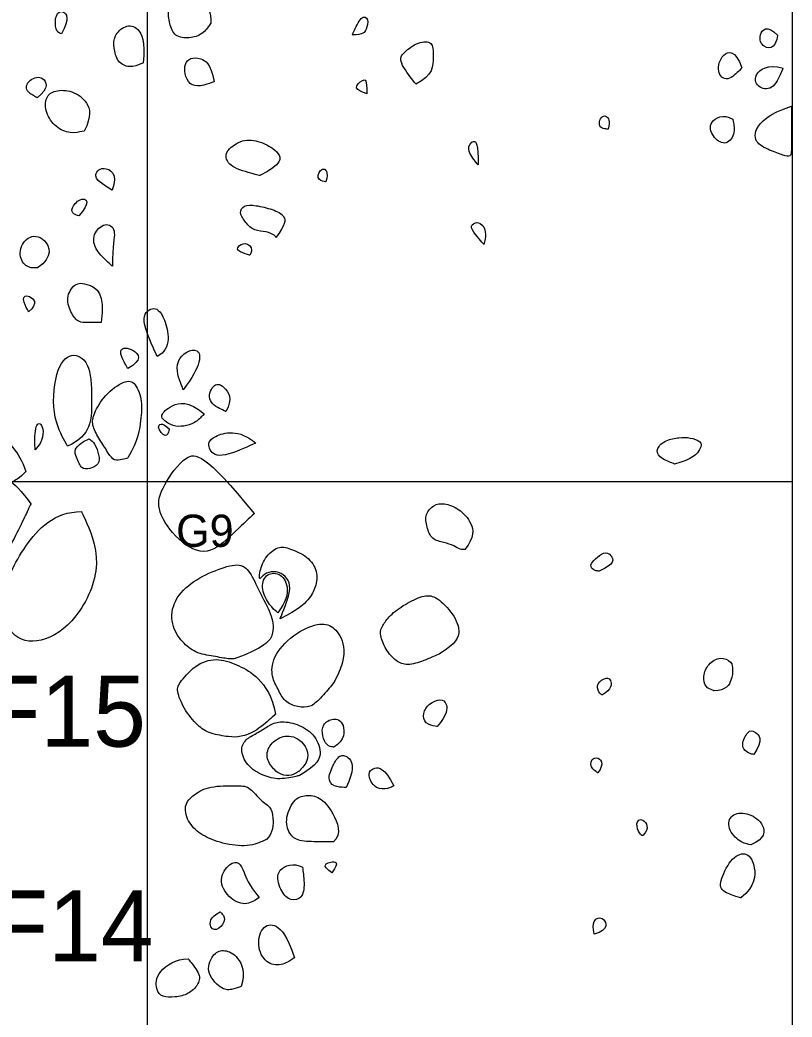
# Model space of a CAD drawing. Extents: x 1 to 19, y 16 to 23.5.
# Drawn here: x 17.802 to 19, y 20.169 to 21.716 of the extents above; entities that cross this region are included whole.
import ezdxf

# ---------------------------------------------------------------- set-up
doc = ezdxf.new("R2010")
doc.units = 0
for name, color, linetype in [('Cobbles n Brick', 7, 'Continuous'), ('Feature Numbers', 7, 'Continuous'), ('Postholes', 7, 'Continuous'), ('Quadrat Boundary', 7, 'Continuous'), ('Quadrat IDs', 7, 'Continuous')]:
    doc.layers.add(name, color=color, linetype=linetype)

msp = doc.modelspace()

# ---------------------------------------------------------------- linework, layer by layer
at = {"layer": 'Cobbles n Brick'}
for points in [[(18.0981, 21.7112), (18.1, 21.7286), (18.084, 21.7467), (18.078, 21.7523), (18.078, 21.763), (18.0701, 21.7668), (18.0434, 21.7491), (18.0301, 21.7328), (18.0341, 21.7108), (18.0411, 21.6897), (18.0656, 21.6876), (18.0857, 21.6936), (18.0981, 21.7112), (18.0981, 21.7112), (18.0981, 21.7112)], [(17.8667, 21.6948), (17.8798, 21.7188), (17.8689, 21.7338), (17.8565, 21.7256), (17.8565, 21.6986), (17.8667, 21.6948), (17.8667, 21.6948), (17.8667, 21.6948)], [(18.3177, 21.6933), (18.3347, 21.6933), (18.3396, 21.7008), (18.3441, 21.7187), (18.332, 21.725), (18.3177, 21.6933), (18.3177, 21.6933), (18.3177, 21.6933)], [(17.9931, 21.6497), (17.997, 21.6839), (17.9852, 21.7071), (17.9653, 21.7092), (17.9473, 21.692), (17.9473, 21.6738), (17.9529, 21.651), (17.9715, 21.6408), (17.9931, 21.6497), (17.9931, 21.6497), (17.9931, 21.6497)], [(18.9777, 21.6925), (18.9611, 21.7101), (18.9454, 21.6925), (18.9555, 21.6722), (18.9731, 21.6722), (18.9777, 21.6925), (18.9777, 21.6925), (18.9777, 21.6925)], [(18.4164, 21.6169), (18.4432, 21.6294), (18.4432, 21.6629), (18.4432, 21.6834), (18.4204, 21.6834), (18.3963, 21.6656), (18.3883, 21.6531), (18.4164, 21.6169), (18.4164, 21.6169), (18.4164, 21.6169)], [(18.9223, 21.6422), (18.9121, 21.6708), (18.8899, 21.6653), (18.8821, 21.6348), (18.8992, 21.6186), (18.9223, 21.6422), (18.9223, 21.6422), (18.9223, 21.6422)], [(18.1033, 21.6205), (18.0979, 21.6497), (18.0809, 21.658), (18.0662, 21.658), (18.0573, 21.6485), (18.0573, 21.6334), (18.0645, 21.6155), (18.0817, 21.6127), (18.1033, 21.6205), (18.1033, 21.6205), (18.1033, 21.6205)], [(18.986, 21.6417), (18.9625, 21.6486), (18.9366, 21.6306), (18.9486, 21.6084), (18.9722, 21.6084), (18.986, 21.6417), (18.986, 21.6417), (18.986, 21.6417)], [(17.8288, 21.5958), (17.8479, 21.6108), (17.8393, 21.6315), (17.816, 21.6251), (17.8082, 21.6075), (17.8288, 21.5958), (17.8288, 21.5958), (17.8288, 21.5958)], [(18.3405, 21.6017), (18.3405, 21.6249), (18.3347, 21.6249), (18.3177, 21.6102), (18.3405, 21.6017), (18.3405, 21.6017), (18.3405, 21.6017)], [(17.9019, 21.5441), (17.9135, 21.5677), (17.9087, 21.5898), (17.8828, 21.6078), (17.8558, 21.6078), (17.8412, 21.5977), (17.8412, 21.5722), (17.8569, 21.5493), (17.8805, 21.5392), (17.9019, 21.5441), (17.9019, 21.5441), (17.9019, 21.5441)], [(18.999, 21.5825), (18.9634, 21.571), (18.938, 21.5446), (18.9454, 21.522), (18.9726, 21.5118), (18.9911, 21.5044), (18.999, 21.5044), (18.999, 21.5174), (18.999, 21.54), (18.999, 21.5627), (18.999, 21.5825), (18.999, 21.5825), (18.999, 21.5825)], [(18.7148, 21.547), (18.7184, 21.5598), (18.7114, 21.5698), (18.703, 21.5657), (18.7, 21.5559), (18.7033, 21.5476), (18.7148, 21.547), (18.7148, 21.547), (18.7148, 21.547)], [(18.9079, 21.5627), (18.8927, 21.571), (18.8691, 21.5585), (18.8756, 21.5354), (18.8959, 21.5197), (18.913, 21.5382), (18.9079, 21.5627), (18.9079, 21.5627), (18.9079, 21.5627)], [(18.1743, 21.4748), (18.2101, 21.4927), (18.2056, 21.5115), (18.1784, 21.5271), (18.1502, 21.5333), (18.1243, 21.5164), (18.1198, 21.503), (18.1297, 21.4865), (18.1743, 21.4748), (18.1743, 21.4748), (18.1743, 21.4748)], [(18.5129, 21.4914), (18.5129, 21.5244), (18.5071, 21.5325), (18.4928, 21.5168), (18.5129, 21.4914), (18.5129, 21.4914), (18.5129, 21.4914)], [(17.9449, 21.4522), (17.9555, 21.4782), (17.9275, 21.4929), (17.9155, 21.4729), (17.9302, 21.4615), (17.9449, 21.4522), (17.9449, 21.4522), (17.9449, 21.4522)], [(18.2766, 21.465), (18.2815, 21.4815), (18.2704, 21.4909), (18.2605, 21.469), (18.2766, 21.465), (18.2766, 21.465), (18.2766, 21.465)], [(17.8935, 21.4122), (17.9115, 21.4329), (17.9002, 21.4442), (17.8822, 21.4269), (17.8822, 21.4162), (17.8935, 21.4122), (17.8935, 21.4122), (17.8935, 21.4122)], [(18.1989, 21.3788), (18.2145, 21.3989), (18.2145, 21.4128), (18.1949, 21.4226), (18.1667, 21.4293), (18.1489, 21.4293), (18.1413, 21.4177), (18.1524, 21.4016), (18.165, 21.3886), (18.1851, 21.3886), (18.1985, 21.3815), (18.1989, 21.3788), (18.1989, 21.3788), (18.1989, 21.3788)], [(17.9455, 21.3342), (17.9455, 21.3675), (17.9529, 21.3888), (17.9375, 21.4042), (17.9155, 21.3875), (17.9155, 21.3615), (17.9455, 21.3342), (17.9455, 21.3342), (17.9455, 21.3342)], [(18.5218, 21.3681), (18.5272, 21.3846), (18.5192, 21.4025), (18.5075, 21.4025), (18.4991, 21.3949), (18.5125, 21.3793), (18.5218, 21.3681), (18.5218, 21.3681), (18.5218, 21.3681)], [(17.8295, 21.3315), (17.8548, 21.3488), (17.8415, 21.3822), (17.8122, 21.3822), (17.7981, 21.3542), (17.8101, 21.3315), (17.8295, 21.3315), (17.8295, 21.3315), (17.8295, 21.3315)], [(18.1586, 21.3512), (18.1649, 21.3606), (18.1546, 21.3722), (18.1416, 21.3668), (18.1367, 21.3583), (18.1586, 21.3512), (18.1586, 21.3512), (18.1586, 21.3512)], [(17.9282, 21.2468), (17.9349, 21.2928), (17.9049, 21.3088), (17.8868, 21.3088), (17.8722, 21.2848), (17.8822, 21.2588), (17.8929, 21.2468), (17.9062, 21.2468), (17.9242, 21.2468), (17.9282, 21.2468), (17.9282, 21.2468), (17.9282, 21.2468)], [(17.8155, 21.2635), (17.8315, 21.2768), (17.8142, 21.2921), (17.8041, 21.2848), (17.8155, 21.2635), (17.8155, 21.2635), (17.8155, 21.2635)], [(18.0152, 21.194), (18.0385, 21.206), (18.0264, 21.2631), (18.0071, 21.2727), (17.987, 21.2551), (18.0152, 21.194), (18.0152, 21.194), (18.0152, 21.194)], [(17.9693, 21.1755), (17.9935, 21.1883), (17.979, 21.2084), (17.9509, 21.2084), (17.9693, 21.1755), (17.9693, 21.1755), (17.9693, 21.1755)], [(18.0554, 21.1425), (18.0843, 21.1803), (18.0843, 21.2165), (18.0369, 21.1899), (18.0554, 21.1425), (18.0554, 21.1425), (18.0554, 21.1425)], [(17.8761, 21.0549), (17.9131, 21.0718), (17.9131, 21.1224), (17.9131, 21.1827), (17.8857, 21.2028), (17.8584, 21.1827), (17.8496, 21.1023), (17.8761, 21.0549), (17.8761, 21.0549), (17.8761, 21.0549)], [(17.9693, 21.0366), (17.9859, 21.0638), (17.9897, 21.0993), (17.9925, 21.1232), (17.982, 21.1546), (17.9649, 21.1583), (17.9328, 21.1347), (17.9157, 21.1043), (17.9131, 21.0883), (17.9239, 21.067), (17.9375, 21.0476), (17.9457, 21.0329), (17.9574, 21.0329), (17.9693, 21.0366), (17.9693, 21.0366), (17.9693, 21.0366)], [(18.1213, 21.1088), (18.1333, 21.128), (18.1173, 21.1522), (18.1012, 21.1522), (18.0907, 21.1232), (18.1213, 21.1088), (18.1213, 21.1088), (18.1213, 21.1088)], [(18.0881, 21.1053), (18.0633, 21.1257), (18.0343, 21.1191), (18.0186, 21.1011), (18.0259, 21.095), (18.0392, 21.0854), (18.0563, 21.0854), (18.0734, 21.0899), (18.0881, 21.1053), (18.0881, 21.1053), (18.0881, 21.1053)], [(17.8255, 21.0493), (17.8391, 21.0621), (17.8391, 21.0919), (17.8247, 21.0919), (17.8255, 21.0493), (17.8255, 21.0493), (17.8255, 21.0493)], [(18.0339, 21.0815), (18.022, 21.0932), (18.0117, 21.0857), (18.0294, 21.0658), (18.0339, 21.0815), (18.0339, 21.0815), (18.0339, 21.0815)], [(18.1679, 21.0597), (18.1422, 21.0822), (18.0939, 21.0702), (18.0939, 21.0517), (18.1084, 21.0332), (18.1679, 21.0597), (18.1679, 21.0597), (18.1679, 21.0597)], [(17.811, 21.0156), (17.801, 21.0475), (17.7633, 21.0818), (17.7277, 21.0722), (17.6873, 21.0525), (17.6773, 21.0408), (17.6886, 21.0208), (17.7052, 21.0021), (17.7196, 20.9921), (17.7444, 20.9856), (17.7548, 20.9827), (17.7791, 20.9952), (17.7991, 21.0029), (17.811, 21.0156), (17.811, 21.0156), (17.811, 21.0156)], [(17.9095, 21.0665), (17.8828, 21.0539), (17.8906, 21.0363), (17.8969, 21.019), (17.9098, 21.019), (17.9254, 21.0265), (17.9254, 21.0403), (17.9182, 21.06), (17.9095, 21.0665), (17.9095, 21.0665), (17.9095, 21.0665)], [(18.8177, 21.0272), (18.8463, 21.034), (18.86, 21.0528), (18.86, 21.0624), (18.8412, 21.0686), (18.8257, 21.0686), (18.8036, 21.0648), (18.7887, 21.0513), (18.7917, 21.0376), (18.8177, 21.0272), (18.8177, 21.0272), (18.8177, 21.0272)], [(18.1655, 20.9504), (18.0883, 21.0452), (18.0594, 21.0452), (18.0224, 20.9914), (18.012, 20.96), (18.0401, 20.9134), (18.0891, 20.8805), (18.1269, 20.9134), (18.1655, 20.9504), (18.1655, 20.9504), (18.1655, 20.9504)], [(17.8189, 20.9653), (17.7899, 21.0067), (17.7574, 21.0122), (17.726, 20.9978), (17.7035, 20.9903), (17.6775, 20.9668), (17.6565, 20.9338), (17.664, 20.9148), (17.664, 20.8989), (17.6795, 20.8859), (17.686, 20.8684), (17.694, 20.8619), (17.7175, 20.8559), (17.73, 20.8369), (17.7459, 20.8439), (17.7774, 20.8774), (17.8189, 20.9653), (17.8189, 20.9653), (17.8189, 20.9653)], [(18.4925, 20.8945), (18.5074, 20.914), (18.5042, 20.9362), (18.4833, 20.9587), (18.4594, 20.9671), (18.444, 20.9644), (18.4302, 20.9495), (18.4329, 20.9295), (18.4407, 20.9091), (18.4605, 20.9059), (18.476, 20.9002), (18.4857, 20.894), (18.4925, 20.8945), (18.4925, 20.8945), (18.4925, 20.8945)], [(18.2057, 20.7868), (18.2344, 20.8013), (18.2513, 20.8177), (18.2612, 20.8354), (18.2651, 20.8607), (18.249, 20.8844), (18.2198, 20.8966), (18.2034, 20.9011), (18.1805, 20.882), (18.1732, 20.8565), (18.1732, 20.8461), (18.1802, 20.8568), (18.1954, 20.8617), (18.2117, 20.857), (18.2211, 20.843), (18.2211, 20.8268), (18.2104, 20.7987), (18.2057, 20.7868), (18.2057, 20.7868), (18.2057, 20.7868)], [(18.7009, 20.8608), (18.7262, 20.8721), (18.7196, 20.8876), (18.7079, 20.8915), (18.6943, 20.8798), (18.6854, 20.8701), (18.692, 20.862), (18.7009, 20.8608), (18.7009, 20.8608), (18.7009, 20.8608)], [(18.1385, 20.7264), (18.1871, 20.7444), (18.1971, 20.7658), (18.1931, 20.7941), (18.1731, 20.8286), (18.1594, 20.8618), (18.142, 20.8746), (18.1054, 20.8629), (18.066, 20.8438), (18.0369, 20.8118), (18.0369, 20.7732), (18.0566, 20.747), (18.0766, 20.7327), (18.1065, 20.7284), (18.13, 20.7235), (18.1385, 20.7264), (18.1385, 20.7264), (18.1385, 20.7264)], [(18.2021, 20.7964), (18.2151, 20.8125), (18.2205, 20.8391), (18.2047, 20.8599), (18.1818, 20.857), (18.1752, 20.8328), (18.1898, 20.8068), (18.2021, 20.7964), (18.2021, 20.7964), (18.2021, 20.7964)], [(18.4529, 20.7325), (18.479, 20.7483), (18.488, 20.7684), (18.4719, 20.7989), (18.4457, 20.8236), (18.4281, 20.8236), (18.3994, 20.8103), (18.3747, 20.7917), (18.3643, 20.7756), (18.3593, 20.7652), (18.3675, 20.7422), (18.3833, 20.7218), (18.4002, 20.7139), (18.4245, 20.7196), (18.4529, 20.7325), (18.4529, 20.7325), (18.4529, 20.7325)], [(18.2889, 20.6879), (18.3061, 20.7196), (18.3061, 20.7527), (18.2878, 20.7764), (18.2667, 20.7821), (18.2247, 20.7633), (18.1924, 20.7267), (18.1924, 20.6953), (18.2027, 20.6782), (18.2118, 20.6576), (18.2341, 20.6493), (18.2524, 20.6493), (18.267, 20.6613), (18.2889, 20.6879), (18.2889, 20.6879), (18.2889, 20.6879)], [(18.1984, 20.6389), (18.1944, 20.6669), (18.1704, 20.6991), (18.1424, 20.7143), (18.111, 20.7268), (18.077, 20.7191), (18.049, 20.6877), (18.0444, 20.6766), (18.0556, 20.6477), (18.0781, 20.6195), (18.0967, 20.6086), (18.1278, 20.6032), (18.1435, 20.6032), (18.1687, 20.6117), (18.1984, 20.6389), (18.1984, 20.6389), (18.1984, 20.6389)], [(18.8786, 20.6754), (18.898, 20.6754), (18.9077, 20.694), (18.9077, 20.708), (18.9077, 20.7205), (18.8887, 20.729), (18.8693, 20.7178), (18.8611, 20.6972), (18.865, 20.6804), (18.8786, 20.6754), (18.8786, 20.6754), (18.8786, 20.6754)], [(18.706, 20.6688), (18.7204, 20.6773), (18.7204, 20.6956), (18.7079, 20.6956), (18.6943, 20.6832), (18.7029, 20.6692), (18.706, 20.6688), (18.706, 20.6688), (18.706, 20.6688)], [(18.4493, 20.6196), (18.4654, 20.6386), (18.4654, 20.6562), (18.455, 20.6641), (18.436, 20.6555), (18.4263, 20.6404), (18.4299, 20.6232), (18.4493, 20.6196), (18.4493, 20.6196), (18.4493, 20.6196)], [(18.2889, 20.5879), (18.3064, 20.5981), (18.3064, 20.6273), (18.2878, 20.6341), (18.2707, 20.6236), (18.2707, 20.605), (18.2778, 20.5893), (18.2889, 20.5879), (18.2889, 20.5879), (18.2889, 20.5879)], [(18.2356, 20.5436), (18.2647, 20.5605), (18.2715, 20.5802), (18.2589, 20.6089), (18.2324, 20.625), (18.2041, 20.6286), (18.188, 20.6218), (18.1718, 20.61), (18.1532, 20.6017), (18.1431, 20.5859), (18.1528, 20.5587), (18.1797, 20.5429), (18.2041, 20.5365), (18.2356, 20.5436), (18.2356, 20.5436), (18.2356, 20.5436)], [(18.2346, 20.5501), (18.255, 20.5677), (18.2439, 20.5988), (18.2156, 20.6082), (18.1937, 20.5974), (18.1822, 20.577), (18.1908, 20.5573), (18.2073, 20.5433), (18.2238, 20.5433), (18.2346, 20.5501), (18.2346, 20.5501), (18.2346, 20.5501)], [(18.9408, 20.5762), (18.9563, 20.5999), (18.9408, 20.6141), (18.932, 20.6141), (18.9198, 20.5904), (18.9299, 20.5789), (18.9408, 20.5762), (18.9408, 20.5762), (18.9408, 20.5762)], [(18.3082, 20.5252), (18.3207, 20.552), (18.3167, 20.5712), (18.299, 20.5783), (18.289, 20.5626), (18.2785, 20.5386), (18.2882, 20.526), (18.3082, 20.5252), (18.3082, 20.5252), (18.3082, 20.5252)], [(18.6986, 20.5478), (18.7101, 20.5627), (18.6952, 20.5782), (18.6831, 20.56), (18.6986, 20.5478), (18.6986, 20.5478), (18.6986, 20.5478)], [(18.3824, 20.5276), (18.3676, 20.5565), (18.3498, 20.5565), (18.341, 20.5476), (18.3498, 20.5248), (18.3696, 20.5214), (18.3824, 20.5276), (18.3824, 20.5276), (18.3824, 20.5276)], [(18.1844, 20.4445), (18.1952, 20.4543), (18.1952, 20.482), (18.1915, 20.4948), (18.1733, 20.5062), (18.1575, 20.5279), (18.1396, 20.5279), (18.0953, 20.5279), (18.0719, 20.5145), (18.0547, 20.4977), (18.0636, 20.4685), (18.0842, 20.4505), (18.1153, 20.4377), (18.157, 20.432), (18.1844, 20.4445), (18.1844, 20.4445), (18.1844, 20.4445)], [(18.2887, 20.4409), (18.3022, 20.4529), (18.287, 20.4897), (18.267, 20.5114), (18.2462, 20.5143), (18.2256, 20.5077), (18.2122, 20.4734), (18.2213, 20.4497), (18.2359, 20.4409), (18.2727, 20.4409), (18.2887, 20.4409), (18.2887, 20.4409), (18.2887, 20.4409)], [(18.7683, 20.4504), (18.7805, 20.4619), (18.7669, 20.4808), (18.7561, 20.47), (18.7642, 20.4517), (18.7683, 20.4504), (18.7683, 20.4504), (18.7683, 20.4504)], [(18.936, 20.4362), (18.9584, 20.4457), (18.9584, 20.4687), (18.9333, 20.4862), (18.9069, 20.4862), (18.8975, 20.4653), (18.9164, 20.4403), (18.936, 20.4362), (18.936, 20.4362), (18.936, 20.4362)], [(18.9205, 20.3537), (18.9435, 20.3726), (18.9435, 20.4044), (18.9313, 20.426), (18.9069, 20.4193), (18.888, 20.3807), (18.888, 20.3638), (18.9205, 20.3537), (18.9205, 20.3537), (18.9205, 20.3537)], [(18.1734, 20.3543), (18.156, 20.3752), (18.1494, 20.3958), (18.1429, 20.4097), (18.1283, 20.4097), (18.1086, 20.3823), (18.1252, 20.3535), (18.1517, 20.3401), (18.1734, 20.3543), (18.1734, 20.3543), (18.1734, 20.3543)], [(18.2405, 20.4015), (18.2268, 20.409), (18.1976, 20.3995), (18.2045, 20.3684), (18.2176, 20.3499), (18.2368, 20.3499), (18.2448, 20.3673), (18.2405, 20.4015), (18.2405, 20.4015), (18.2405, 20.4015)], [(18.286, 20.3929), (18.2996, 20.4105), (18.2813, 20.4105), (18.2718, 20.4031), (18.286, 20.3929), (18.286, 20.3929), (18.286, 20.3929)], [(18.1129, 20.3319), (18.096, 20.3247), (18.096, 20.3036), (18.1109, 20.3036), (18.1229, 20.3213), (18.1129, 20.3319), (18.1129, 20.3319), (18.1129, 20.3319)], [(18.6932, 20.2975), (18.7162, 20.3043), (18.7088, 20.3273), (18.6892, 20.3199), (18.6932, 20.2975), (18.6932, 20.2975), (18.6932, 20.2975)], [(18.228, 20.261), (18.2161, 20.295), (18.1998, 20.3153), (18.1758, 20.3104), (18.1692, 20.2753), (18.1861, 20.249), (18.2112, 20.249), (18.228, 20.261), (18.228, 20.261), (18.228, 20.261)], [(18.0629, 20.2592), (18.0441, 20.2592), (18.0127, 20.2395), (18.0127, 20.2101), (18.0226, 20.1992), (18.0424, 20.1992), (18.0643, 20.2041), (18.0786, 20.2187), (18.0835, 20.2344), (18.0629, 20.2592), (18.0629, 20.2592), (18.0629, 20.2592)], [(18.1453, 20.2164), (18.1527, 20.2373), (18.1402, 20.2655), (18.1193, 20.2738), (18.103, 20.2701), (18.0885, 20.2401), (18.1145, 20.2107), (18.1302, 20.2107), (18.1453, 20.2164), (18.1453, 20.2164), (18.1453, 20.2164)]]:
    msp.add_open_spline(points, degree=3, dxfattribs=at)
at = {"layer": 'Postholes'}
msp.add_open_spline([(17.8975, 20.9534), (17.8552, 20.9534), (17.8048, 20.8997), (17.7684, 20.8196), (17.785, 20.7567), (17.8333, 20.7462), (17.8916, 20.7819), (17.9339, 20.8746), (17.8975, 20.9534), (17.8975, 20.9534), (17.8975, 20.9534)], degree=3, dxfattribs=at)
at = {"layer": 'Quadrat Boundary'}
for p, q in [((19, 23), (19, 16)), ((10, 21), (19, 21))]:
    msp.add_line(p, q, dxfattribs=at)
msp.add_lwpolyline([(18, 16), (18, 23), (18, 23)], dxfattribs=at)

# ---------------------------------------------------------------- texts
at = {"layer": 'Feature Numbers'}
for s, p in [('F15', (17.7441, 20.5885)), ('F14', (17.7559, 20.2554))]:
    msp.add_text(s, height=0.11, dxfattribs=at).set_placement(p)
at = {"layer": 'Quadrat IDs'}
msp.add_text('G9', height=0.05, dxfattribs=at).set_placement((18.0444, 20.8986))

doc.saveas('drawing.dxf')
